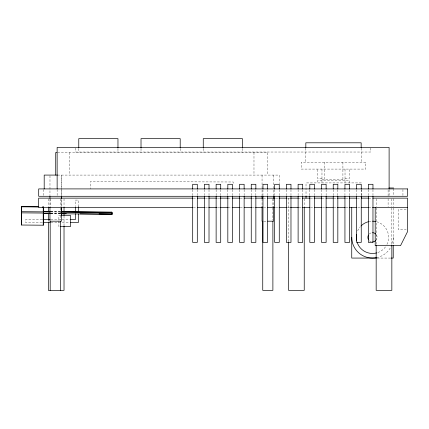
<?xml version="1.0" encoding="UTF-8"?>
<svg xmlns="http://www.w3.org/2000/svg" width="429" height="429" viewBox="0 0 429 429"><rect width="100%" height="100%" fill="white"/><g stroke="black" fill="none" stroke-linecap="round" stroke-linejoin="round"><path stroke-width="0.32" stroke-dasharray="2.15 1.61" d="M57.572 152.488L267.809 152.488L267.809 175.08M57.593 175.08L279.338 175.08L279.338 183.639M321.97 178.308L317.358 178.308L317.358 169.085M345.023 178.308L349.63 178.308L349.63 169.085M321.97 179.633L345.023 179.633M361.352 182.915L306.022 182.915L306.022 195.485M193.313 198.134L195.989 198.134M205.362 198.134L208.038 198.134M217.412 198.134L220.088 198.134M228.121 198.134L231.467 198.134M240.17 198.134L243.516 198.134M252.22 198.134L255.566 198.134M263.422 198.134L266.511 198.134M275.649 198.134L278.33 198.134M287.698 198.134L290.857 198.134M298.428 198.134L301.952 198.134M310.462 198.134L314.023 198.134M322.023 198.134L325.354 198.134M333.891 198.134L336.69 198.134M345.94 198.134L348.686 198.134M357.352 198.134L360.687 198.134M368.699 198.134L372.045 198.134M193.313 207.352L195.989 207.352M205.362 207.352L208.038 207.352M217.412 207.352L220.088 207.352M228.121 207.352L231.467 207.352M240.17 207.352L243.516 207.352M252.22 207.352L255.566 207.352M263.599 207.352L266.511 207.352M275.649 207.352L278.33 207.352M287.698 207.352L290.379 207.352M299.067 207.352L301.952 207.352M310.462 207.352L313.808 207.352M322.511 207.352L325.187 207.352M333.891 207.352L336.567 207.352M345.94 207.352L348.616 207.352M357.765 207.352L360.666 207.352M368.699 207.352L372.49 207.352M406.156 209.658L398.251 209.658L398.251 229.483L406.156 229.483M60.805 215.304L58.886 215.304L58.886 226.646M42.198 219.589L25.595 219.589L25.595 222.544L42.289 222.544M50.826 219.589L69.418 219.589M263.733 221.187L266.318 221.187M50.971 222.544L69.664 222.544M377.171 258.07L391.227 258.07M50.67 211.685L60.709 211.754M50.654 213.486L60.923 213.583M50.681 211.787L60.704 211.894M50.665 213.588L60.687 213.696M50.815 211.921L60.784 212.012M50.799 213.722L60.923 213.787M402.938 189.527L402.938 196.289M393.64 188.658L393.64 195.999M393.64 198.675L393.64 206.687M393.237 208.022L393.237 245.393M391.843 198.793L391.843 206.692M391.843 208.022L391.843 244.836M389.108 189.527L389.108 196.289M388.106 189.993L388.106 195.999M388.106 198.675L388.106 206.687M376.163 198.793L376.163 206.692M376.163 208.022L376.163 241.489M376.163 242.154L376.163 244.836M372.967 189.639L372.967 195.651M370.667 148.075L370.667 152.027L75.579 152.027L75.579 148.075M368.361 189.639L368.361 195.651M361.352 189.532L361.352 195.485M361.25 189.639L361.25 195.651M361.159 148.144L361.159 162.167M356.655 189.639L356.655 195.651M349.823 182.915L349.823 180.609L317.551 180.609L317.551 182.915M349.544 189.639L349.544 195.651M345.023 169.085L345.023 182.915M344.943 189.639L344.943 195.651M342.91 162.167L342.91 180.609M337.832 189.639L337.832 195.651M333.231 189.639L333.231 195.651M326.126 189.639L326.126 195.651M324.469 162.167L324.469 180.609M321.97 169.085L321.97 182.915M321.514 189.639L321.514 195.651M314.414 189.639L314.414 195.651M309.808 189.639L309.808 195.651M305.829 148.144L305.829 162.167M304.236 198.793L304.236 206.692M302.686 189.639L302.686 195.651M298.112 189.639L298.112 195.651M290.975 189.639L290.975 195.651M288.561 198.134L288.561 242.154M286.4 189.639L286.4 195.651M279.274 189.639L279.274 195.651M274.678 189.639L274.678 195.651M273.573 175.08L273.573 195.796M273.573 198.793L273.573 206.692M272.887 198.793L272.887 207.352M272.887 208.022L272.887 220.072M267.567 189.639L267.567 195.651M262.961 189.639L262.961 195.651M262.049 175.08L262.049 195.796M262.049 198.793L262.049 206.692M255.861 189.639L255.861 195.651M253.979 152.488L253.979 175.08M251.249 189.639L251.249 195.651M244.128 189.639L244.128 195.651M242.449 148.536L242.449 152.488M239.554 189.639L239.554 195.651M233.231 183.253L233.231 181.993L90.299 181.531L90.299 188.91M232.438 189.639L232.438 195.651M227.826 189.639L227.826 195.651M220.71 189.639L220.71 195.651M216.13 189.639L216.13 195.651M209.014 189.639L209.014 195.651M204.408 189.639L204.408 195.651M203.26 148.536L203.26 152.488M197.302 189.639L197.302 195.651M192.696 189.639L192.696 195.651M180.207 148.536L180.207 152.488M141.018 148.536L141.018 152.488M117.964 148.536L117.964 152.488M78.775 148.536L78.775 152.488M78.346 206.692L78.346 200.091L75.391 200.091L75.391 206.59M69.552 152.488L69.552 175.08M64.023 198.793L64.023 206.692M64.023 216.055L64.023 226.094M60.333 198.793L60.333 206.692M60.333 208.022L60.333 220.072M57.137 189.527L57.137 196.289M50.188 198.793L50.188 206.692M49.989 175.745L49.957 195.796M49.957 199.136L49.989 206.483M48.348 198.793L48.348 206.692M48.348 220.072L48.348 221.407M43.308 189.527L43.308 196.289M393.237 237.323A20.748 20.748 0 0 1 376.689 257.641M376.667 221.734A16.136 16.136 0 0 1 386.754 244.868M385.473 246.906A16.136 16.136 0 0 1 377.241 252.745M357.7 230.866A16.136 16.136 0 0 1 360.258 226.791M368.892 221.589A16.136 16.136 0 0 1 371.889 221.198M376.48 235.017A4.612 4.612 0 0 1 376.48 239.629M371.294 241.779A4.612 4.612 0 0 1 369.23 240.583M369.23 234.062A4.612 4.612 0 0 1 371.294 232.872M365.765 162.167L301.217 162.167L301.217 169.085L365.765 169.085L365.765 162.167M61.481 195.796L61.481 175.08L61.454 195.796M61.481 206.483L61.481 199.136L61.454 206.483"/><path stroke-width="0.64" d="M21.536 225.027L21.568 206.622L21.536 225.027L43.254 225.209L43.656 211.829M43.2 213.411L43.254 225.209M99.056 213.857L111.771 213.948L111.556 212.119M61.342 211.878L111.969 212.291L112.092 214.259L112.108 212.457L60.939 211.985M43.216 211.61L43.286 206.805M43.645 213.631L50.29 213.69M56.773 152.488L55.722 152.488L55.722 175.08M57.593 175.08L44.192 175.08L44.192 188.91M388.915 187.988L393.64 187.988M192.642 198.134L38.674 198.134L38.674 207.352L192.642 207.352M197.329 198.134L204.692 198.134M208.708 198.134L216.742 198.134M220.088 198.134L228.121 198.134M232.137 198.134L239.5 198.134M244.187 198.134L251.55 198.134M255.566 198.134L262.929 198.134M267.616 198.134L274.978 198.134M278.995 198.134L287.028 198.134M290.379 198.134L298.439 198.134M302.429 198.134L310.022 198.134M314.023 198.134L321.841 198.134M325.858 198.134L333.354 198.134M337.237 198.134L345.356 198.134M349.286 198.134L356.687 198.134M368.699 198.134L361.336 198.134L361.352 196.15M372.715 198.134L407.529 198.134L407.529 207.352L372.49 207.352M197.329 207.352L204.692 207.352M208.708 207.352L216.742 207.352M220.088 207.352L228.121 207.352M232.137 207.352L239.5 207.352M244.187 207.352L251.55 207.352M255.566 207.352L262.929 207.352M267.616 207.352L274.978 207.352M278.995 207.352L287.028 207.352M290.379 207.352L298.439 207.352M302.429 207.352L309.792 207.352M314.478 207.352L321.841 207.352M325.858 207.352L333.22 207.352M337.237 207.352L345.27 207.352M349.286 207.352L356.649 207.352M361.111 207.352L368.699 207.352M61.449 215.304L70.415 215.304L70.415 226.646L60.167 226.646M42.862 219.589L50.166 219.589M70.083 219.589L75.391 219.589L75.391 213.739M262.821 221.187L262.049 221.187L262.049 206.692M267.809 221.187L273.573 221.187L273.573 206.692M42.959 222.544L50.3 222.544M70.335 222.544L78.346 222.544L78.346 213.958M376.506 258.07L351.742 258.07L351.742 207.352M391.227 258.07L393.237 258.07L393.237 245.356M50.231 211.706L43.538 211.658M60.934 211.781L111.787 212.146M50.214 213.508L43.527 213.46M60.923 213.583L66.045 213.594M21.568 206.622L38.68 206.762M21.815 206.826L38.926 206.966M42.214 206.993L43.533 207.003L43.522 211.867L21.804 211.69M43.383 211.754L50.048 211.808M21.793 212.875L43.511 213.052M43.372 213.556L50.032 213.61M61.326 213.68L66.018 213.739M80.008 213.857L111.953 214.092M43.506 211.851L50.306 211.888M60.923 213.787L112.092 214.259M407.47 207.352L407.47 231.789L400.557 245.624L375.198 245.624L375.198 207.352M391.843 245.501L391.843 290.347L376.163 290.347L376.163 245.501M389.108 188.91L389.108 147.415L57.137 147.415L57.137 188.91M372.967 188.974L372.967 184.298L368.361 184.298L368.361 188.974M372.967 196.321L372.967 242.396L368.361 242.396L368.361 196.321M361.25 188.974L361.25 184.298L356.655 184.298L356.655 188.974M361.25 196.321L361.25 242.396L356.655 242.396L356.655 196.321M361.159 147.479L361.159 142.803L305.829 142.803L305.829 147.479M349.544 188.974L349.544 184.298L344.943 184.298L344.943 188.974M349.544 196.321L349.544 242.396L344.943 242.396L344.943 196.321M337.832 188.974L337.832 184.298L333.231 184.298L333.231 188.974M337.832 196.321L337.832 242.396L333.231 242.396L333.231 196.321M326.126 188.974L326.126 184.298L321.514 184.298L321.514 188.974M326.126 196.321L326.126 242.396L321.514 242.396L321.514 196.321M314.414 188.974L314.414 184.298L309.808 184.298L309.808 188.974M314.414 196.321L314.414 242.396L309.808 242.396L309.808 196.321M306.022 196.15L306.022 198.134M304.236 207.352L304.236 290.347L288.561 290.347L288.561 242.154M302.686 188.974L302.686 184.298L298.112 184.298L298.112 188.974M302.686 196.321L302.686 242.396L298.112 242.396L298.112 196.321M290.975 188.974L290.975 184.298L286.4 184.298L286.4 188.974M290.975 196.321L290.975 242.396L286.4 242.396L286.4 196.321M279.274 188.974L279.274 184.298L274.678 184.298L274.678 188.974M279.274 196.321L279.274 242.396L274.678 242.396L274.678 196.321M273.573 196.155L273.573 198.466M272.887 221.407L272.887 290.347L262.741 290.347L262.741 221.407M267.567 188.974L267.567 184.298L262.961 184.298L262.961 188.974M267.567 196.321L267.567 242.396L262.961 242.396L262.961 196.321M262.049 196.155L262.049 198.466M255.861 188.974L255.861 184.298L251.249 184.298L251.249 188.974M255.861 196.321L255.861 242.396L251.249 242.396L251.249 196.321M244.128 188.974L244.128 184.298L239.554 184.298L239.554 188.974M244.128 196.321L244.128 242.396L239.554 242.396L239.554 196.321M242.449 147.876L242.449 138.653L203.26 138.653L203.26 147.876M232.438 188.974L232.438 184.298L227.826 184.298L227.826 188.974M232.438 196.321L232.438 242.396L227.826 242.396L227.826 196.321M220.71 188.974L220.71 184.298L216.13 184.298L216.13 188.974M220.71 196.321L220.71 242.396L216.13 242.396L216.13 196.321M209.014 188.974L209.014 184.298L204.408 184.298L204.408 188.974M209.014 196.321L209.014 242.396L204.408 242.396L204.408 196.321M197.302 188.974L197.302 184.298L192.696 184.298L192.696 188.974M197.302 196.321L197.302 242.396L192.696 242.396L192.696 196.321M180.207 147.876L180.207 138.653L141.018 138.653L141.018 147.876M117.964 147.876L117.964 138.653L78.775 138.653L78.775 147.876M78.346 206.692L78.346 211.974M75.391 207.239L75.391 212.441M64.023 207.352L64.023 212.039M64.023 213.379L64.023 215.385M64.023 226.094L64.023 290.347L48.348 290.347L48.348 222.748M61.454 211.829L61.454 207.153L61.481 221.187L49.957 221.187L49.957 207.153M61.454 213.165L61.454 215.841M60.333 221.407L60.333 290.347M50.188 221.407L50.188 290.347M49.957 196.461L49.957 198.466M48.348 207.352L48.348 212.039M48.348 213.379L48.348 220.072M376.689 257.641A20.748 20.748 0 0 1 351.742 237.323M376.667 252.912A16.136 16.136 0 0 1 357.067 242.074M356.633 240.326A16.136 16.136 0 0 1 356.633 234.32M361.079 225.911A16.136 16.136 0 0 1 368.313 221.734M372.49 221.187A16.136 16.136 0 0 1 375.493 221.466M375.75 240.583A4.612 4.612 0 0 1 372.49 241.935M368.495 239.629A4.612 4.612 0 0 1 368.495 235.017M372.49 232.711A4.612 4.612 0 0 1 375.75 234.062M407.55 188.91L38.696 188.91L38.696 196.289L407.55 196.289L407.55 188.91M61.481 198.466L61.481 196.461L61.454 198.466"/></g></svg>
